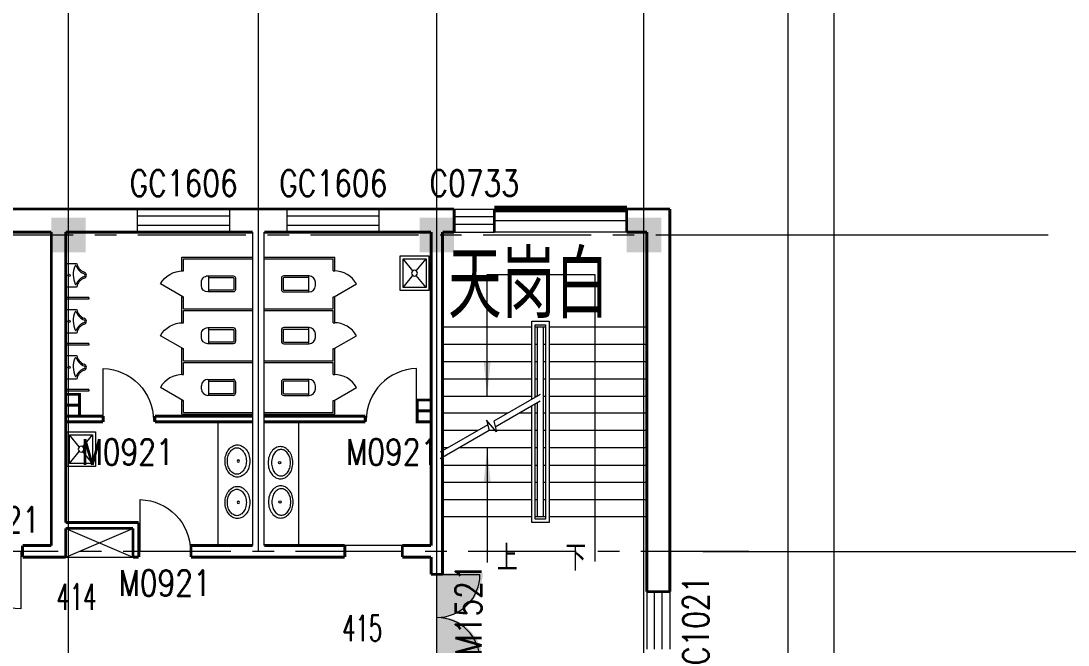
# Model space of a CAD drawing. Extents: x 1575758 to 1999219, y -897052 to -636879.
# Drawn here: x 1812167 to 1830364, y -771101 to -760252 of the extents above; entities that cross this region are included whole.
import ezdxf
from ezdxf.enums import TextEntityAlignment as Align

# ---------------------------------------------------------------- set-up
doc = ezdxf.new("R2010")
doc.units = 0
doc.header["$LTSCALE"] = 1500
doc.header["$MEASUREMENT"] = 0
doc.linetypes.add('CENTER', pattern=[2, 1.25, -0.25, 0.25, -0.25])
doc.linetypes.add('DASH', pattern=[0.35, 0.25, -0.1])
doc.layers.get('0').update_dxf_attribs({"linetype": 'CONTINUOUS', "lineweight": 5})
for name, color, linetype, lineweight in [('AXIS', 7, 'CONTINUOUS', 5), ('COLUMN', 7, 'CONTINUOUS', 5), ('DOTE', 7, 'CENTER', 5), ('LVTRY', 7, 'CONTINUOUS', 5), ('LVTRY_WINDOW', 7, 'CONTINUOUS', 5), ('P-S-TEXT', 7, 'CONTINUOUS', 5), ('PUB_DIM', 7, 'CONTINUOUS', 5), ('STAIR', 7, 'CONTINUOUS', 0), ('WALL', 7, 'CONTINUOUS', 5), ('WINDOW', 7, 'CONTINUOUS', 0), ('WINDOW_TEXT', 7, 'CONTINUOUS', 5), ('我的', 7, 'CONTINUOUS', 5)]:
    doc.layers.add(name, color=color, linetype=linetype, lineweight=lineweight)
doc.layers.add('防火门', color=10, linetype='CONTINUOUS')
doc.styles.add('_SIMPLEX', font='SIMPLEX.shx', dxfattribs={"width": 0.6})
doc.styles.add('DIM_FONT', font='romans.shx', dxfattribs={"width": 0.6})
doc.styles.add('H1', font='romans.shx', dxfattribs={"width": 1.2, "bigfont": 'hztxt.shx'})
doc.styles.add('SIMPLEX', font='SIMPLEX.SHX', dxfattribs={"width": 0.6})

# ---------------------------------------------------------------- blocks, each defined once
blk = doc.blocks.new('_FZH')
blk.add_solid([(0.5, -0.5), (-0.5, -0.5), (0.5, 0.5), (-0.5, 0.5)])
blk = doc.blocks.new('_ARROW')
blk.add_solid([(0, 0), (-1, 0.1), (-1, -0.1)])
blk = doc.blocks.new('M_A2ZXL')
blk.add_line((-0.472, 0), (-0.472, -1))
blk.add_arc((-0.5, 0), 1, 271.6231, 0)
blk = doc.blocks.new('_WBLK')
for p, q in [((-0.5, 0.5), (0.5, 0.5)), ((0.5, 0.167), (-0.5, 0.167)), ((0.5, -0.167), (-0.5, -0.167)), ((-0.5, -0.5), (0.5, -0.5))]:
    blk.add_line(p, q)
at = {"layer": 'WINDOW_TEXT', "style": 'SIMPLEX', "flags": 9}
blk.add_attdef('A', text='', height=1, dxfattribs=at).set_placement((0, 1.5), align=Align.MIDDLE)
blk = doc.blocks.new('_GCBLK')
at = {"linetype": 'DASH'}
for p, q in [((-0.5, -0.5), (-0.5, 0.5)), ((0.5, -0.5), (0.5, 0.5)), ((-0.5, 0.2), (0.5, 0.2)), ((-0.5, -0.2), (0.5, -0.2))]:
    blk.add_line(p, q, dxfattribs=at)
at = {"layer": 'WINDOW_TEXT', "style": 'SIMPLEX', "flags": 9}
blk.add_attdef('A', text='', height=1, dxfattribs=at).set_placement((0, 1.5), align=Align.MIDDLE)
blk = doc.blocks.new('M_A3PTU')
for p, q in [((-0.5, 0), (-0.499, -0.498)), ((0.5, 0), (0.499, -0.498))]:
    blk.add_line(p, q)
for centre, start, end in [((-0.498, -0.001), 269.885, 0.0763), ((0.498, -0.001), 179.9237, 270.115)]:
    blk.add_arc(centre, 0.498, start, end)
blk = doc.blocks.new('_LV6')
for p, q in [((-140, -340), (-140, -780)), ((-110, -340), (-110, -770)), ((100, -300), (-100, -300)), ((100, -330), (-100, -330)), ((110, -770), (110, -340)), ((140, -780), (140, -340)), ((140, -770), (-140, -770)), ((-30, -890), (30, -890))]:
    blk.add_line(p, q)
for centre, radius, start, end in [((-100, -340), 40, 90, 180), ((-100, -340), 10, 90, 180), ((100, -340), 40, 0, 90), ((100, -340), 10, 0, 90), ((-30, -780), 110, 180, 270), ((30, -780), 110, 270, 0)]:
    blk.add_arc(centre, radius, start, end)
blk = doc.blocks.new('_DBLK')
blk.add_line((-0.5, 0), (0, -0.866))
blk.add_arc((-0.5, 0), 1, 300, 0)
at = {"layer": 'WINDOW_TEXT', "style": 'SIMPLEX', "flags": 9}
blk.add_attdef('A', text='', height=1, dxfattribs=at).set_placement((0, 1.5), align=Align.MIDDLE)
blk = doc.blocks.new('_LV3')
for points in [[(280, -265, 0.12431), (260, -186, 0.105707), (198, -113, 0.086941), (110, -67, 0.077137), (0, -50, 0.077137), (-110, -67, 0.086941), (-198, -113, 0.105707), (-260, -186, 0.12431), (-280, -265, 0.12431), (-260, -344, 0.105707), (-198, -417, 0.086941), (-110, -463, 0.077137), (0, -480, 0.077137), (110, -463, 0.086941), (198, -417, 0.105707), (260, -344, 0.12431)], [(230, -275, 0.12431), (216, -220, 0.105707), (168, -163, 0.086941), (95, -125, 0.077137), (0, -110, 0.077137), (-95, -125, 0.086941), (-168, -163, 0.105707), (-216, -220, 0.12431), (-230, -275, 0.12431), (-216, -330, 0.105707), (-168, -387, 0.086941), (-95, -425, 0.077137), (0, -440, 0.077137), (95, -425, 0.086941), (168, -387, 0.105707), (216, -330, 0.12431)]]:
    blk.add_lwpolyline(points, format="xyb", close=True)
blk.add_circle((0, -250), 20)
blk = doc.blocks.new('_LV8')
for p, q in [((-205, 0), (205, 0)), ((-205, -191), (-205, 0)), ((205, 0), (205, -191))]:
    blk.add_line(p, q)
blk.add_circle((0, -60), 20)
for centre, radius, start, end in [((-152, -175), 10, 114.1084, 248.1394), ((5, -526), 395, 66.6675, 114.1084), ((158, -173), 10, 290.4941, 66.6675), ((-243, -391), 203, 19.2639, 79.2894), ((-243, -401), 233, 19.2639, 68.1394), ((0, -306), 54, 199.2639, 269.7777), ((0, -316), 24, 199.2639, 269.4998), ((0, -306), 54, 270.2223, 340.7361), ((0, -316), 24, 270.5002, 340.7361), ((243, -401), 233, 110.4941, 160.7361), ((243, -391), 203, 100.7106, 160.7361)]:
    blk.add_arc(centre, radius, start, end)
blk = doc.blocks.new('_LV12')
for p, q in [((-250, -50), (-39, -219)), ((39, -219), (250, -50)), ((-250, -450), (-39, -281)), ((39, -281), (250, -450))]:
    blk.add_line(p, q)
for points in [[(300, -500), (300, 0), (-300, 0), (-300, -500)], [(250, -450), (250, -50), (-250, -50), (-250, -450)]]:
    blk.add_lwpolyline(points, close=True)
blk.add_circle((0, -250), 50)

msp = doc.modelspace()

# ---------------------------------------------------------------- hatches: boundary and pattern name
at = {"layer": '防火门'}
for points in [[(1819395.1, -769846.5), (1820194.8, -769846.5, -0.4059403), (1819395.1, -770623.8)], [(1819395.1, -771378.6), (1820194.8, -771378.6, 0.4059403), (1819395.1, -770601.3)]]:
    msp.add_hatch(color=256, dxfattribs=at).paths.add_polyline_path(points)

# ---------------------------------------------------------------- linework, layer by layer
for p, q in [((1814979.6, -766848.4), (1814589.9, -766623.4)), ((1815304.9, -766653.1), (1815304.9, -766593.6)), ((1815414.9, -766483.6), (1815854.6, -766483.6)), ((1815424.9, -766483.6), (1815424.9, -766763.1)), ((1815424.9, -766513.6), (1815854.6, -766513.6)), ((1815864.6, -766523.6), (1815864.6, -766723.1)), ((1815894.6, -766523.6), (1815894.6, -766723.1)), ((1816694.6, -766523.6), (1816694.6, -766723.1)), ((1816724.6, -766523.6), (1816724.6, -766723.1)), ((1817174.2, -766483.6), (1816734.6, -766483.6)), ((1817164.2, -766513.6), (1816734.6, -766513.6)), ((1817164.2, -766483.6), (1817164.2, -766763.1)), ((1817284.2, -766653.1), (1817284.2, -766593.6)), ((1815854.6, -766763.1), (1815414.9, -766763.1)), ((1815854.6, -766733.1), (1815424.9, -766733.1)), ((1816734.6, -766733.1), (1817164.2, -766733.1)), ((1816734.6, -766763.1), (1817174.2, -766763.1))]:
    msp.add_line(p, q)
for centre, radius, start, end in [((1814979.6, -766848.4), 450, 90, 150), ((1815414.9, -766593.6), 110, 90, 180), ((1815854.6, -766523.6), 40, 0, 90), ((1815854.6, -766523.6), 10, 0, 90), ((1816734.6, -766523.6), 40, 90, 180), ((1816734.6, -766523.6), 10, 90, 180), ((1817174.2, -766593.6), 110, 0, 90), ((1815414.9, -766653.1), 110, 180, 270), ((1815854.6, -766723.1), 10, 270, 0), ((1815854.6, -766723.1), 40, 270, 0), ((1816734.6, -766723.1), 40, 180, 270), ((1816734.6, -766723.1), 10, 180, 270), ((1817174.2, -766653.1), 110, 270, 0)]:
    msp.add_arc(centre, radius, start, end)
at = {"layer": 'AXIS'}
msp.add_line((1824016.4, -763972.3), (1830016.4, -763972.3), dxfattribs=at)
at = {"layer": 'DOTE'}
for p, q in [((1790201.1, -763972.3), (1824816.4, -763972.3)), ((1824816.4, -769472.3), (1800716.9, -769472.3))]:
    msp.add_line(p, q, dxfattribs=at)
at = {"layer": 'LVTRY'}
for p, q in [((1814964.6, -764598.4), (1814964.6, -764358.4)), ((1814964.6, -764358.4), (1816194.6, -764358.4)), ((1814994.6, -764598.4), (1814994.6, -764388.4)), ((1814994.6, -764388.4), (1816194.6, -764388.4)), ((1816394.6, -764358.4), (1817624.6, -764358.4)), ((1816394.6, -764388.4), (1817594.6, -764388.4)), ((1817594.6, -764598.4), (1817594.6, -764388.4)), ((1817624.6, -764598.4), (1817624.6, -764358.4)), ((1814964.6, -764598.4), (1814994.6, -764598.4)), ((1817594.6, -764598.4), (1817624.6, -764598.4)), ((1813344.6, -765057.3), (1812944.6, -765057.3)), ((1813344.6, -765087.3), (1812944.6, -765087.3)), ((1813344.6, -765057.3), (1813344.6, -765087.3)), ((1814964.6, -765498.4), (1814964.6, -765048.4)), ((1814964.6, -765048.4), (1814994.6, -765048.4)), ((1814994.6, -765258.4), (1814994.6, -765048.4)), ((1817594.6, -765258.4), (1817594.6, -765048.4)), ((1817594.6, -765048.4), (1817624.6, -765048.4)), ((1817624.6, -765498.4), (1817624.6, -765048.4)), ((1814994.6, -765258.4), (1816194.6, -765258.4)), ((1814994.6, -765498.4), (1814994.6, -765288.4)), ((1814994.6, -765288.4), (1816194.6, -765288.4)), ((1816394.6, -765258.4), (1817594.6, -765258.4)), ((1816394.6, -765288.4), (1817594.6, -765288.4)), ((1817594.6, -765498.4), (1817594.6, -765288.4)), ((1814964.6, -765498.4), (1814994.6, -765498.4)), ((1817594.6, -765498.4), (1817624.6, -765498.4)), ((1813344.6, -765857.3), (1812944.6, -765857.3)), ((1813344.6, -765887.3), (1812944.6, -765887.3)), ((1813344.6, -765857.3), (1813344.6, -765887.3)), ((1814964.6, -766398.4), (1814964.6, -765948.4)), ((1814964.6, -765948.4), (1814994.6, -765948.4)), ((1814994.6, -766158.4), (1814994.6, -765948.4)), ((1817594.6, -766158.4), (1817594.6, -765948.4)), ((1817594.6, -765948.4), (1817624.6, -765948.4)), ((1817624.6, -766398.4), (1817624.6, -765948.4)), ((1814994.6, -766158.4), (1816194.6, -766158.4)), ((1814994.6, -766398.4), (1814994.6, -766188.4)), ((1814994.6, -766188.4), (1816194.6, -766188.4)), ((1816394.6, -766158.4), (1817594.6, -766158.4)), ((1816394.6, -766188.4), (1817594.6, -766188.4)), ((1817594.6, -766398.4), (1817594.6, -766188.4)), ((1814964.6, -766398.4), (1814994.6, -766398.4)), ((1817594.6, -766398.4), (1817624.6, -766398.4)), ((1813344.6, -766657.3), (1812944.6, -766657.3)), ((1813344.6, -766687.3), (1812944.6, -766687.3)), ((1813344.6, -766657.3), (1813344.6, -766687.3)), ((1814964.6, -767088.4), (1814964.6, -766848.4)), ((1814964.6, -766848.4), (1814994.6, -766848.4)), ((1814994.6, -767058.4), (1814994.6, -766848.4)), ((1817594.6, -767058.4), (1817594.6, -766848.4)), ((1817594.6, -766848.4), (1817624.6, -766848.4)), ((1817624.6, -767088.4), (1817624.6, -766848.4)), ((1814964.6, -767088.4), (1816194.6, -767088.4)), ((1814994.6, -767058.4), (1816194.6, -767058.4)), ((1816394.6, -767058.4), (1817594.6, -767058.4)), ((1816394.6, -767088.4), (1817624.6, -767088.4)), ((1815594.6, -769372.3), (1815594.6, -767222.3)), ((1816994.6, -769372.3), (1816994.6, -767222.3)), ((1812944.6, -769572.3), (1814114.3, -769072.3)), ((1812944.6, -769072.3), (1814114.3, -769572.3)), ((1812944.6, -769572.3), (1814114.3, -769572.3))]:
    msp.add_line(p, q, dxfattribs=at)
at = {"layer": 'LVTRY', "const_width": 50}
msp.add_lwpolyline([(1812944.6, -769072.3), (1814114.3, -769072.3)], dxfattribs=at)
at = {"layer": 'PUB_DIM'}
for p, q in [((1812994.6, -806372.3), (1812994.6, -759701.8)), ((1816294.6, -769472.3), (1816294.6, -759701.8)), ((1819394.6, -771772.3), (1819394.6, -759701.8)), ((1822994.6, -800318.4), (1822994.6, -759701.8)), ((1825494.7, -759701.8), (1825494.7, -823822.9)), ((1826294.6, -759701.8), (1826294.6, -823822.9)), ((1824016.4, -769472.3), (1836998.8, -769472.3))]:
    msp.add_line(p, q, dxfattribs=at)
for points in [[(1820269.6, -766772.3), (1820269.6, -764662.1), (1822140.1, -764662.1), (1822140.1, -769650.6)], [(1820269.6, -767672.3), (1820269.6, -769663.9)]]:
    msp.add_lwpolyline(points, dxfattribs=at)
at = {"layer": 'STAIR'}
for p, q in [((1821044.6, -766830.1), (1821044.6, -765472.3)), ((1821044.6, -765472.3), (1821344.6, -765472.3)), ((1821104.6, -766795.4), (1821104.6, -765532.3)), ((1821104.6, -765532.3), (1821284.6, -765532.3)), ((1821284.6, -765532.3), (1821284.6, -768912.3)), ((1821344.6, -765472.3), (1821344.6, -768972.3)), ((1819494.6, -767725), (1819494.6, -765572.3)), ((1819494.6, -765572.3), (1821044.6, -765572.3)), ((1821104.6, -765572.3), (1821284.6, -765572.3)), ((1821144.6, -766772.3), (1821144.6, -765572.3)), ((1821244.6, -765572.3), (1821244.6, -768872.3)), ((1821344.6, -765572.3), (1823044.6, -765572.3)), ((1819494.6, -765872.3), (1821044.6, -765872.3)), ((1821104.6, -765872.3), (1821144.6, -765872.3)), ((1821244.6, -765872.3), (1821284.6, -765872.3)), ((1821344.6, -765872.3), (1823044.6, -765872.3)), ((1819494.6, -766172.3), (1821044.6, -766172.3)), ((1821104.6, -766172.3), (1821144.6, -766172.3)), ((1821244.6, -766172.3), (1821284.6, -766172.3)), ((1821344.6, -766172.3), (1823044.6, -766172.3)), ((1819494.6, -766472.3), (1821044.6, -766472.3)), ((1821104.6, -766472.3), (1821144.6, -766472.3)), ((1821244.6, -766472.3), (1821284.6, -766472.3)), ((1821344.6, -766472.3), (1823044.6, -766472.3)), ((1819494.6, -766772.3), (1821044.6, -766772.3)), ((1821187.9, -766747.3), (1820384.6, -767211.1)), ((1821104.6, -766772.3), (1821144.6, -766772.3)), ((1821244.6, -766772.3), (1821284.6, -766772.3)), ((1821344.6, -766772.3), (1823044.6, -766772.3)), ((1821187.9, -766862.8), (1820410.5, -767311.6)), ((1821044.6, -768972.3), (1821044.6, -766945.5)), ((1821104.6, -768912.3), (1821104.6, -766910.9)), ((1821144.6, -768872.3), (1821144.6, -766887.8)), ((1820625, -767072.3), (1819494.6, -767072.3)), ((1821044.6, -767072.3), (1820825, -767072.3)), ((1821144.6, -767072.3), (1821104.6, -767072.3)), ((1821284.6, -767072.3), (1821244.6, -767072.3)), ((1823044.6, -767072.3), (1821344.6, -767072.3)), ((1820278.8, -767272.3), (1819451.3, -767750)), ((1820258, -767191.9), (1820304.7, -767372.7)), ((1820431.3, -767392), (1820258, -767191.9)), ((1820384.6, -767211.1), (1820431.3, -767392)), ((1820304.7, -767372.7), (1819451.3, -767865.4)), ((1820105.4, -767372.3), (1819494.6, -767372.3)), ((1821044.6, -767372.3), (1820304.6, -767372.3)), ((1821144.6, -767372.3), (1821104.6, -767372.3)), ((1821284.6, -767372.3), (1821244.6, -767372.3)), ((1823044.6, -767372.3), (1821344.6, -767372.3)), ((1819585.8, -767672.3), (1819494.6, -767672.3)), ((1821044.6, -767672.3), (1819785.8, -767672.3)), ((1821144.6, -767672.3), (1821104.6, -767672.3)), ((1821284.6, -767672.3), (1821244.6, -767672.3)), ((1823044.6, -767672.3), (1821344.6, -767672.3)), ((1819494.6, -768872.3), (1819494.6, -767840.4)), ((1819494.6, -767972.3), (1821044.6, -767972.3)), ((1821104.6, -767972.3), (1821144.6, -767972.3)), ((1821244.6, -767972.3), (1821284.6, -767972.3)), ((1821344.6, -767972.3), (1823044.6, -767972.3)), ((1819494.6, -768272.3), (1821044.6, -768272.3)), ((1821104.6, -768272.3), (1821144.6, -768272.3)), ((1821244.6, -768272.3), (1821284.6, -768272.3)), ((1821344.6, -768272.3), (1823044.6, -768272.3)), ((1819494.6, -768572.3), (1821044.6, -768572.3)), ((1821104.6, -768572.3), (1821144.6, -768572.3)), ((1821244.6, -768572.3), (1821284.6, -768572.3)), ((1821344.6, -768572.3), (1823044.6, -768572.3)), ((1821044.6, -768872.3), (1819494.6, -768872.3)), ((1821344.6, -768972.3), (1821044.6, -768972.3)), ((1821284.6, -768872.3), (1821104.6, -768872.3)), ((1821284.6, -768912.3), (1821104.6, -768912.3)), ((1823044.6, -768872.3), (1821344.6, -768872.3)), ((1818794.6, -769372.3), (1817794.6, -769372.3))]:
    msp.add_line(p, q, dxfattribs=at)
at = {"layer": 'STAIR', "const_width": 50}
msp.add_lwpolyline([(1823044.6, -765572.3), (1823044.6, -768872.3)], dxfattribs=at)
at = {"layer": 'WALL'}
for p, q in [((1816194.6, -769372.3), (1816194.6, -763922.3)), ((1816394.6, -769372.3), (1816394.6, -763922.3))]:
    msp.add_line(p, q, dxfattribs=at)
at = {"layer": 'WALL', "lineweight": 100, "const_width": 50}
for points in [[(1811394.6, -763522.3), (1819694.6, -763522.3)], [(1822694.6, -763522.3), (1823444.6, -763522.3)]]:
    msp.add_lwpolyline(points, dxfattribs=at)
at = {"layer": 'WALL', "const_width": 50}
for points in [[(1819694.6, -763922.3), (1819694.6, -763522.3)], [(1822694.6, -763922.3), (1822694.6, -763522.3)], [(1823444.6, -770172.3), (1823444.6, -763522.3)], [(1811394.6, -763922.3), (1812694.6, -763922.3)], [(1812694.6, -769372.3), (1812694.6, -763922.3)], [(1812944.6, -768972.3), (1812944.6, -763922.3)], [(1812944.6, -763922.3), (1816194.6, -763922.3)], [(1816394.6, -763922.3), (1819294.6, -763922.3)], [(1819294.6, -769372.3), (1819294.6, -763922.3)], [(1819494.6, -763922.3), (1819694.6, -763922.3)], [(1819494.6, -769872.3), (1819494.6, -763922.3)], [(1822694.6, -763922.3), (1823044.6, -763922.3)], [(1823044.6, -770172.3), (1823044.6, -763922.3)], [(1813184.6, -767122.3), (1812944.6, -767122.3), (1812944.6, -766742.3), (1813184.6, -766742.3), (1813184.6, -767122.3)], [(1819294.6, -767220.7), (1819054.6, -767220.7), (1819054.6, -766840.7), (1819294.6, -766840.7), (1819294.6, -767220.7)], [(1812944.6, -766932.3), (1813184.6, -766932.3)], [(1819054.6, -767030.7), (1819294.6, -767030.7)], [(1813594.8, -767122.3), (1812944.6, -767122.3)], [(1813594.8, -767122.3), (1813594.8, -767222.3)], [(1816194.6, -767122.3), (1814494.8, -767122.3)], [(1814494.8, -767222.3), (1814494.8, -767122.3)], [(1818150.8, -767122.3), (1816394.6, -767122.3)], [(1818150.8, -767222.3), (1818150.8, -767122.3)], [(1813594.8, -767222.3), (1812944.6, -767222.3)], [(1816194.6, -767222.3), (1814494.8, -767222.3)], [(1818150.8, -767222.3), (1816394.6, -767222.3)], [(1814214.3, -768972.3), (1812944.6, -768972.3)], [(1814214.3, -769372.3), (1814214.3, -768972.3)], [(1812944.6, -769572.3), (1812944.6, -769072.3)], [(1812944.6, -769072.3), (1814114.3, -769072.3)], [(1814114.3, -769072.3), (1814114.3, -769572.3)], [(1812194.6, -769572.3), (1812194.6, -769372.3)], [(1812194.6, -769372.3), (1812694.6, -769372.3)], [(1814214.3, -769572.3), (1814214.3, -769372.3)], [(1814214.6, -769372.3), (1814214.6, -769372.3)], [(1814214.6, -769372.3), (1814214.6, -769572.3)], [(1815114.6, -769372.3), (1816194.6, -769372.3)], [(1815121.5, -769372.3), (1815121.5, -769572.3)], [(1815121.5, -769372.3), (1816194.6, -769372.3)], [(1816394.6, -769372.3), (1817794.6, -769372.3)], [(1817794.6, -769572.3), (1817794.6, -769372.3)], [(1818794.6, -769372.3), (1819294.6, -769372.3)], [(1818794.6, -769572.3), (1818794.6, -769372.3)], [(1812194.6, -769572.3), (1812694.6, -769572.3)], [(1812244.6, -769572.3), (1812944.6, -769572.3)], [(1812544.6, -769572.3), (1812944.6, -769572.3)], [(1814114.3, -769572.3), (1814214.6, -769572.3)], [(1815121.5, -769572.3), (1817794.6, -769572.3)], [(1818794.6, -769572.3), (1819294.6, -769572.3)], [(1819294.6, -769572.3), (1819294.6, -769872.3)], [(1819494.6, -769872.3), (1819294.6, -769872.3)], [(1823444.6, -770172.3), (1823044.6, -770172.3)]]:
    msp.add_lwpolyline(points, dxfattribs=at)
at = {"layer": 'WINDOW', "lineweight": 100}
msp.add_line((1822694.6, -763522.3), (1820394.6, -763522.3), dxfattribs=at)
at = {"layer": 'WINDOW'}
for p, q in [((1820394.6, -763722.3), (1822694.6, -763722.3)), ((1822694.6, -763922.3), (1820394.6, -763922.3))]:
    msp.add_line(p, q, dxfattribs=at)
at = {"layer": 'WINDOW', "const_width": 50}
msp.add_lwpolyline([(1820394.6, -763922.3), (1820394.6, -763522.3)], dxfattribs=at)

# ---------------------------------------------------------------- block references
at = {"layer": 'COLUMN', "xscale": 600, "yscale": 600, "zscale": 600}
for p in [(1812994.6, -763972.3), (1819394.6, -763972.3), (1822994.6, -763972.3)]:
    msp.add_blockref('_FZH', p, dxfattribs=at)
at = {"layer": 'LVTRY', "xscale": -1, "rotation": 270}
for name, p in [('_LV12', (1819257, -764636.3)), ('_LV6', (1816194.6, -764823.4)), ('_LV6', (1816194.6, -765723.4)), ('_LV12', (1813462.4, -767695.9)), ('_LV3', (1816194.6, -767901.8)), ('_LV3', (1816194.6, -768622.3))]:
    msp.add_blockref(name, p, dxfattribs=at)
at = {"layer": 'LVTRY', "rotation": 90}
for name, p in [('_LV8', (1812944.6, -764672.3)), ('_LV6', (1816394.6, -764823.4)), ('_LV8', (1812944.6, -765472.3)), ('_LV6', (1816394.6, -765723.4)), ('_LV8', (1812944.6, -766272.3)), ('_LV3', (1816412.3, -767932)), ('_LV3', (1816418.1, -768613.3))]:
    msp.add_blockref(name, p, dxfattribs=at)
at = {"layer": 'LVTRY_WINDOW', "yscale": 450, "zscale": 450}
for p, xscale, rotation in [((1814979.6, -764823.4), -450, 270.0000000001482), ((1817609.6, -764823.4), 450, 89.99999999991107), ((1814979.6, -765723.4), -450, 270.0000000001482), ((1817609.6, -765723.4), 450, 89.99999999991107), ((1817609.6, -766623.4), 450, 89.99999999991107)]:
    msp.add_blockref('_DBLK', p, dxfattribs=dict(at, xscale=xscale, rotation=rotation))
at = {"layer": 'PUB_DIM', "xscale": 600, "yscale": 600, "zscale": 600}
for p, rotation in [((1820269.6, -766772.3), 270), ((1820269.6, -767672.3), 90)]:
    msp.add_blockref('_ARROW', p, dxfattribs=dict(at, rotation=rotation))
at = {"layer": 'WINDOW'}
ref = msp.add_blockref('_GCBLK', (1814994.6, -763722.3), dxfattribs=dict(at, xscale=1600, yscale=399.999105035211, zscale=1600))
ref.add_attrib('A', 'GC1606', dxfattribs={"layer": 'WINDOW_TEXT', "height": 450, "style": '_SIMPLEX', "width": 0.8, "flags": 8}).set_placement((1814994.6, -763072.3), align=Align.MIDDLE)
ref = msp.add_blockref('_GCBLK', (1817594.6, -763722.3), dxfattribs=dict(at, xscale=1600, yscale=399.999105035211, zscale=1600))
ref.add_attrib('A', 'GC1606', dxfattribs={"layer": 'WINDOW_TEXT', "height": 450, "style": '_SIMPLEX', "width": 0.8, "flags": 8}).set_placement((1817594.6, -763072.3), align=Align.MIDDLE)
ref = msp.add_blockref('_WBLK', (1820044.6, -763722.3), dxfattribs=dict(at, xscale=700, yscale=399.999105035211, zscale=700))
ref.add_attrib('A', 'C0733', dxfattribs={"layer": 'WINDOW_TEXT', "height": 450, "style": '_SIMPLEX', "width": 0.8, "flags": 8}).set_placement((1820044.6, -763072.3), align=Align.MIDDLE)
ref = msp.add_blockref('M_A2ZXL', (1814020.4, -767194.9), dxfattribs=dict(at, xscale=-900, yscale=900, zscale=900, rotation=180))
ref.add_attrib('A', 'M0921', dxfattribs={"layer": 'WINDOW_TEXT', "height": 450, "rotation": 360, "style": '_SIMPLEX', "width": 0.8, "flags": 8}).set_placement((1814020.4, -767744.9, -360295.4), align=Align.MIDDLE)
ref = msp.add_blockref('M_A2ZXL', (1818617.6, -767194.9), dxfattribs=dict(at, xscale=900, yscale=900, zscale=900, rotation=180))
ref.add_attrib('A', 'M0921', dxfattribs={"layer": 'WINDOW_TEXT', "height": 450, "style": '_SIMPLEX', "width": 0.8, "flags": 8}).set_placement((1818617.6, -767744.9, -360295.4), align=Align.MIDDLE)
ref = msp.add_blockref('M_A2ZXL', (1814664.6, -769472.3), dxfattribs=dict(at, xscale=-900, yscale=900, zscale=900, rotation=180))
ref.add_attrib('A', 'M0921', dxfattribs={"layer": 'WINDOW_TEXT', "height": 450, "rotation": 360, "style": '_SIMPLEX', "width": 0.8, "flags": 8}).set_placement((1814664.6, -770022.3, -360295.4), align=Align.MIDDLE)
ref = msp.add_blockref('M_A2ZXL', (1811694.6, -769472.3), dxfattribs=dict(at, xscale=-1000, yscale=1000, zscale=1000))
ref.add_attrib('A', 'M1021', dxfattribs={"layer": 'WINDOW_TEXT', "height": 450, "rotation": 360, "style": '_SIMPLEX', "width": 0.8, "flags": 8}).set_placement((1811694.6, -768922.3, -360295.4), align=Align.MIDDLE)
ref = msp.add_blockref('M_A3PTU', (1819394.6, -770622.3), dxfattribs=dict(at, xscale=1500, yscale=1500, zscale=1500, rotation=90))
ref.add_attrib('A', 'FM1521', dxfattribs={"layer": 'WINDOW_TEXT', "height": 450, "rotation": 90, "style": '_SIMPLEX', "width": 0.8, "flags": 8}).set_placement((1819944.6, -770622.3), align=Align.MIDDLE)
ref = msp.add_blockref('_WBLK', (1823244.6, -770672.3), dxfattribs=dict(at, xscale=1000, yscale=399.9999999785796, zscale=1000, rotation=270))
ref.add_attrib('A', 'C1021', dxfattribs={"layer": 'WINDOW_TEXT', "height": 450, "rotation": 90, "style": '_SIMPLEX', "width": 0.8, "flags": 8}).set_placement((1823894.6, -770672.3), align=Align.MIDDLE)

# ---------------------------------------------------------------- texts
at = {"layer": 'P-S-TEXT', "style": 'H1', "width": 0.8}
for s, p in [('上', (1820437.5, -769810.6)), ('下', (1821628.4, -769810.6))]:
    msp.add_text(s, height=450, rotation=360, dxfattribs=at).set_placement(p)
at = {"layer": '我的', "lineweight": 0, "style": 'H1', "width": 0.8}
msp.add_text('天岗白', height=1166.4, dxfattribs=at).set_placement((1819588.3, -765419.9))
at = {"layer": '我的', "color": 0, "lineweight": 5, "char_height": 450, "width": 672.39, "attachment_point": 1, "style": 'DIM_FONT'}
for s, insert in [('414', (1812783.5, -770036.4)), ('415', (1817749.9, -770582.4))]:
    msp.add_mtext(s, dxfattribs=dict(at, insert=insert))

doc.saveas('drawing.dxf')
